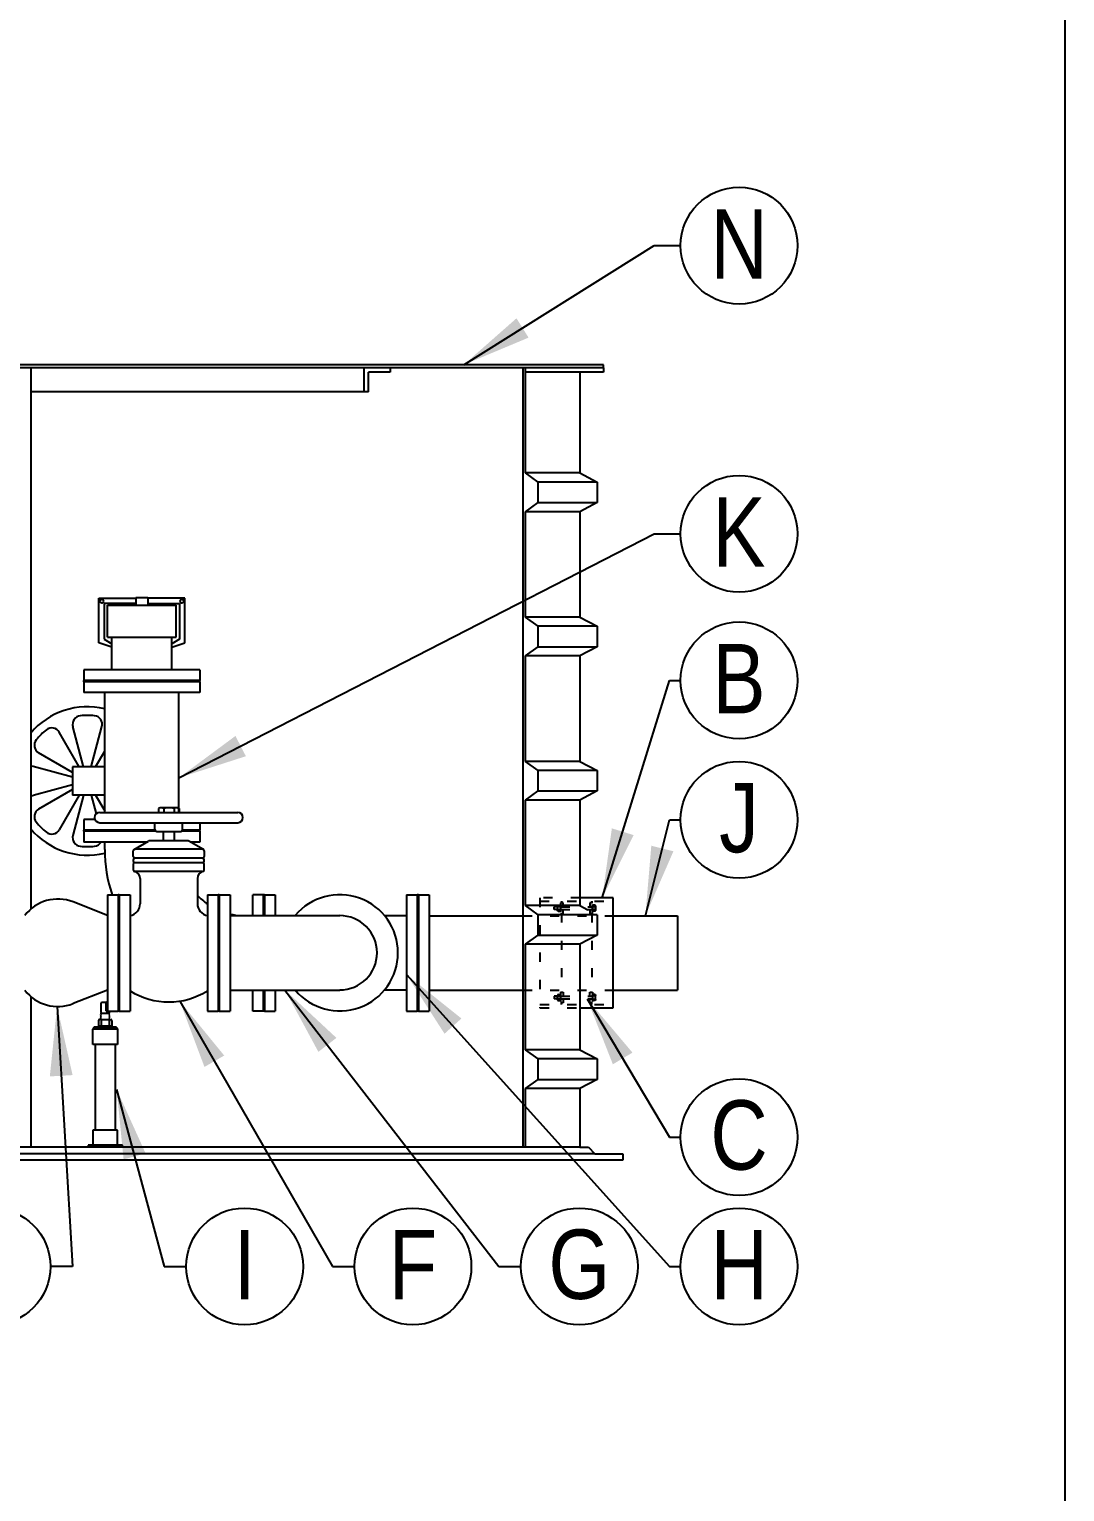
# Model space of a CAD drawing. Extents: x 0 to 216, y -5 to 280.
# Drawn here: x 180.5 to 216, y 118.9 to 169.1 of the extents above; entities that cross this region are included whole.
import ezdxf

# ---------------------------------------------------------------- set-up
doc = ezdxf.new("R2010")
doc.units = 0
doc.header["$LTSCALE"] = 10
doc.header["$MEASUREMENT"] = 0
doc.linetypes.add('SHORT_DASH', pattern=[0.125, 0.03125, -0.0625, 0.03125])
doc.layers.get('0').update_dxf_attribs({"linetype": 'CONTINUOUS'})
for name, color, linetype in [('5244-LOGO$0$CADdetails-FRAME', 7, 'CONTINUOUS'), ('CADdetails-7-FRAME', 7, 'CONTINUOUS'), ('CADdetails-7-VERYFINE', 7, 'CONTINUOUS'), ('CADdetails-9-EXTRAFINE', 9, 'CONTINUOUS')]:
    doc.layers.add(name, color=color, linetype=linetype)
doc.styles.add('CADdetails-DIMENSIONS', font='ARIALN.TTF', dxfattribs={"height": 2.38})
doc.styles.add('CADdetails-NOTES', font='ARIALN.TTF', dxfattribs={"height": 2.38})
doc.dimstyles.new('CADdetails-LEADER', dxfattribs={"dimtxt": 2.38, "dimasz": 2.38, "dimexe": 0.5, "dimexo": 1.5, "dimgap": 1, "dimtad": 0, "dimzin": 0, "dimdsep": 46, "dimtxsty": 'CADdetails-DIMENSIONS', "dimcen": 1, "dimclrd": 256, "dimclre": 256, "dimclrt": 256, "dimadec": 0, "dimazin": 0, "dimtfac": 1, "dimtdec": 4, "dimtofl": 0, "dimtmove": 0, "dimatfit": 3, "dimfxl": 1, "dimtolj": 1, "dimtzin": 0, "dimarcsym": 0})

# ---------------------------------------------------------------- blocks, each defined once
blk = doc.blocks.new('5244-LOGO')
at = {"layer": '5244-LOGO$0$CADdetails-FRAME'}
blk.add_line((216, 280), (216, 0), dxfattribs=at)

msp = doc.modelspace()

# ---------------------------------------------------------------- linework, layer by layer
at = {"layer": 'CADdetails-7-FRAME'}
msp.add_lwpolyline([(0, 280), (216, 280), (216, 0), (0, 0)], close=True, dxfattribs=at)
at = {"layer": 'CADdetails-7-VERYFINE'}
for centre in [(204.823, 161.7), (204.823, 151.812), (204.823, 146.783), (204.823, 142), (204.823, 131.111), (179.189, 126.676), (187.857, 126.676), (193.632, 126.676), (199.342, 126.676), (204.823, 126.676)]:
    msp.add_circle(centre, 2.004, dxfattribs=at)
at = {"layer": 'CADdetails-9-EXTRAFINE', "linetype": 'Continuous'}
for p, q in [((200.171, 157.611), (171.371, 157.611)), ((200.171, 157.501), (200.171, 157.611)), ((197.406, 157.501), (171.371, 157.501)), ((180.516, 157.501), (180.516, 138.931)), ((191.964, 156.688), (191.964, 157.501)), ((192.112, 156.688), (192.112, 157.353)), ((192.851, 157.353), (192.112, 157.353)), ((192.851, 157.501), (192.851, 157.353)), ((197.406, 157.501), (197.406, 130.764)), ((197.48, 157.501), (197.406, 157.501)), ((197.48, 157.501), (197.48, 153.9)), ((200.171, 157.501), (197.48, 157.501)), ((200.171, 157.353), (197.48, 157.353)), ((199.359, 157.353), (199.359, 153.9)), ((200.171, 157.501), (200.171, 157.353)), ((191.964, 156.688), (180.516, 156.688)), ((192.112, 156.688), (191.964, 156.688)), ((197.48, 153.9), (197.923, 153.587)), ((199.359, 153.9), (197.48, 153.9)), ((197.923, 153.587), (197.923, 152.885)), ((199.95, 153.587), (197.923, 153.587)), ((199.359, 153.9), (199.95, 153.587)), ((199.95, 153.587), (199.95, 152.885)), ((197.923, 152.885), (197.48, 152.571)), ((197.48, 152.571), (197.48, 148.953)), ((199.359, 152.571), (197.48, 152.571)), ((197.923, 152.885), (199.95, 152.885)), ((199.95, 152.885), (199.359, 152.571)), ((199.359, 152.571), (199.359, 148.953)), ((182.85, 148.074), (182.85, 149.604)), ((182.85, 149.604), (184.126, 149.604)), ((184.126, 149.63), (184.533, 149.63)), ((184.126, 149.63), (184.126, 149.362)), ((184.533, 149.63), (184.533, 149.362)), ((185.81, 149.604), (184.533, 149.604)), ((185.81, 148.074), (185.81, 149.604)), ((183.037, 149.417), (183.037, 148.196)), ((184.126, 149.417), (183.037, 149.417)), ((183.153, 149.362), (185.507, 149.362)), ((183.153, 148.261), (183.153, 149.362)), ((184.533, 149.417), (185.623, 149.417)), ((185.507, 148.261), (185.507, 149.362)), ((185.623, 149.417), (185.623, 148.196)), ((197.48, 148.953), (197.923, 148.639)), ((199.359, 148.953), (197.48, 148.953)), ((197.923, 148.639), (197.923, 147.937)), ((199.95, 148.639), (197.923, 148.639)), ((199.359, 148.953), (199.95, 148.639)), ((199.95, 148.639), (199.95, 147.937)), ((183.296, 147.924), (182.85, 148.074)), ((183.037, 148.196), (183.296, 148.034)), ((183.153, 148.261), (185.507, 148.261)), ((183.296, 147.145), (183.296, 148.261)), ((185.364, 147.145), (185.364, 148.261)), ((185.623, 148.196), (185.364, 148.034)), ((185.364, 147.924), (185.81, 148.074)), ((197.923, 147.937), (197.48, 147.623)), ((197.48, 147.623), (197.48, 144.005)), ((199.359, 147.623), (197.48, 147.623)), ((197.923, 147.937), (199.95, 147.937)), ((199.95, 147.937), (199.359, 147.623)), ((199.359, 147.623), (199.359, 144.005)), ((182.336, 147.145), (182.336, 146.776)), ((186.324, 147.145), (182.336, 147.145)), ((186.324, 147.145), (186.324, 146.776)), ((186.324, 146.776), (182.336, 146.776)), ((182.336, 146.739), (182.336, 146.776)), ((182.336, 146.739), (182.336, 146.37)), ((186.324, 146.739), (182.336, 146.739)), ((186.324, 146.739), (186.324, 146.776)), ((186.324, 146.739), (186.324, 146.37)), ((186.324, 146.37), (182.336, 146.37)), ((183.056, 142.255), (183.056, 146.37)), ((185.604, 142.255), (185.604, 146.37)), ((182.331, 143.819), (181.962, 145.199)), ((182.593, 143.819), (182.962, 145.199)), ((182.18, 143.819), (181.496, 145.006)), ((181.955, 143.624), (180.788, 144.298)), ((182.743, 143.819), (183.056, 144.36)), ((181.955, 143.468), (180.595, 143.832)), ((183.056, 143.819), (181.955, 143.819)), ((181.955, 143.819), (181.955, 142.844)), ((197.48, 144.005), (197.923, 143.691)), ((199.359, 144.005), (197.48, 144.005)), ((197.923, 143.691), (197.923, 142.989)), ((199.95, 143.691), (197.923, 143.691)), ((199.359, 144.005), (199.95, 143.691)), ((199.95, 143.691), (199.95, 142.989)), ((181.955, 143.196), (180.595, 142.831)), ((181.955, 143.039), (180.788, 142.365)), ((182.18, 142.844), (181.496, 141.658)), ((183.056, 142.844), (181.955, 142.844)), ((182.331, 142.844), (181.962, 141.465)), ((182.593, 142.844), (182.763, 142.207)), ((182.743, 142.844), (183.056, 142.303)), ((197.923, 142.989), (197.48, 142.676)), ((197.48, 142.676), (197.48, 139.057)), ((199.359, 142.676), (197.48, 142.676)), ((197.923, 142.989), (199.95, 142.989)), ((199.95, 142.989), (199.359, 142.676)), ((199.359, 142.676), (199.359, 139.057)), ((182.719, 142.013), (182.336, 142.013)), ((182.336, 142.013), (182.336, 141.644)), ((182.884, 142.255), (187.621, 142.255)), ((184.953, 142.41), (184.906, 142.383)), ((184.906, 142.383), (184.906, 142.255)), ((185.525, 142.416), (184.994, 142.416)), ((185.083, 142.388), (185.083, 142.255)), ((185.436, 142.388), (185.436, 142.255)), ((185.566, 142.41), (185.613, 142.383)), ((185.613, 142.383), (185.613, 142.255)), ((184.783, 141.644), (182.336, 141.644)), ((182.336, 141.607), (182.336, 141.644)), ((182.336, 141.607), (182.336, 141.237)), ((184.822, 141.607), (182.336, 141.607)), ((182.884, 141.9), (187.621, 141.9)), ((184.779, 141.665), (184.779, 141.9)), ((184.841, 141.604), (185.665, 141.604)), ((185.075, 141.279), (185.075, 141.604)), ((185.443, 141.604), (185.443, 141.279)), ((186.324, 141.607), (185.684, 141.607)), ((186.324, 141.644), (185.722, 141.644)), ((185.726, 141.665), (185.726, 141.9)), ((186.324, 141.9), (186.324, 141.644)), ((186.324, 141.607), (186.324, 141.644)), ((186.324, 141.607), (186.324, 141.237)), ((184.503, 141.237), (182.336, 141.237)), ((183.056, 140.979), (183.056, 141.237)), ((184.062, 140.983), (184.56, 141.27)), ((185.915, 141.279), (184.591, 141.279)), ((186.444, 140.983), (185.946, 141.27)), ((186.324, 141.237), (186.003, 141.237)), ((184.033, 140.74), (184.033, 140.933)), ((184.033, 140.626), (184.033, 140.585)), ((186.444, 140.99), (184.075, 140.99)), ((186.416, 140.683), (184.09, 140.683)), ((186.416, 140.528), (184.09, 140.528)), ((186.472, 140.933), (186.472, 140.74)), ((186.472, 140.585), (186.472, 140.626)), ((184.033, 140.472), (184.033, 140.278)), ((186.416, 140.221), (184.084, 140.221)), ((186.472, 140.278), (186.472, 140.472)), ((184.27, 139.99), (184.27, 139.122)), ((186.236, 139.99), (186.236, 139.122)), ((183.148, 138.713), (181.969, 139.18)), ((183.148, 139.428), (183.148, 135.44)), ((183.148, 139.428), (183.517, 139.428)), ((183.554, 139.428), (183.517, 139.428)), ((183.517, 139.428), (183.517, 135.44)), ((183.554, 139.428), (183.924, 139.428)), ((183.554, 139.428), (183.554, 135.44)), ((183.924, 139.428), (183.924, 135.44)), ((186.582, 139.428), (186.582, 135.44)), ((186.582, 139.428), (186.951, 139.428)), ((186.951, 139.428), (186.951, 135.44)), ((186.988, 139.428), (186.951, 139.428)), ((186.988, 139.428), (186.988, 135.44)), ((186.988, 139.428), (187.357, 139.428)), ((187.357, 139.428), (187.357, 135.44)), ((188.502, 139.428), (188.133, 139.428)), ((188.133, 138.713), (188.133, 139.428)), ((188.539, 139.428), (188.502, 139.428)), ((188.502, 138.713), (188.502, 139.428)), ((188.539, 139.428), (188.539, 138.713)), ((188.539, 139.428), (188.908, 139.428)), ((188.908, 139.428), (188.908, 138.713)), ((193.413, 139.428), (193.413, 135.44)), ((193.413, 139.428), (193.782, 139.428)), ((193.782, 139.428), (193.782, 135.44)), ((193.819, 139.428), (193.782, 139.428)), ((193.819, 139.428), (193.819, 135.44)), ((193.819, 139.428), (194.188, 139.428)), ((194.188, 139.428), (194.188, 135.44)), ((197.48, 139.057), (197.923, 138.743)), ((199.359, 139.057), (197.48, 139.057)), ((200.502, 139.317), (199.359, 139.317)), ((200.502, 135.551), (200.502, 139.317)), ((187.357, 138.713), (191.124, 138.713)), ((193.413, 138.708), (192.659, 138.708)), ((194.188, 138.708), (197.406, 138.708)), ((197.923, 138.743), (197.923, 138.042)), ((199.95, 138.743), (197.923, 138.743)), ((199.95, 138.743), (199.95, 138.042)), ((200.502, 138.708), (202.716, 138.708)), ((202.716, 138.708), (202.716, 136.16)), ((197.923, 138.042), (197.48, 137.728)), ((197.923, 138.042), (199.95, 138.042)), ((199.95, 138.042), (199.359, 137.728)), ((197.48, 137.728), (197.48, 134.109)), ((199.359, 137.728), (197.48, 137.728)), ((199.359, 137.728), (199.359, 134.109)), ((183.148, 136.16), (181.969, 135.693)), ((187.357, 136.16), (191.124, 136.16)), ((187.874, 136.16), (188.133, 136.16)), ((188.133, 135.44), (188.133, 136.16)), ((188.502, 135.44), (188.502, 136.16)), ((188.539, 136.16), (188.539, 135.44)), ((188.908, 136.16), (188.908, 135.44)), ((193.413, 136.16), (192.656, 136.16)), ((194.188, 136.16), (197.406, 136.16)), ((200.502, 136.16), (202.716, 136.16)), ((180.516, 135.942), (180.516, 130.764)), ((182.927, 135.697), (182.927, 135.385)), ((183.111, 135.736), (182.965, 135.736)), ((183.148, 135.773), (183.111, 135.736)), ((183.111, 135.442), (183.111, 135.736)), ((183.148, 135.44), (183.148, 135.773)), ((199.359, 135.551), (200.502, 135.551)), ((182.844, 135.107), (182.844, 134.923)), ((182.927, 135.144), (182.88, 135.144)), ((182.917, 135.357), (182.934, 135.37)), ((182.936, 135.338), (182.917, 135.357)), ((182.917, 135.32), (182.936, 135.338)), ((182.936, 135.301), (182.917, 135.32)), ((182.917, 135.283), (182.936, 135.301)), ((182.936, 135.264), (182.917, 135.283)), ((182.917, 135.246), (182.936, 135.264)), ((182.936, 135.227), (182.917, 135.246)), ((182.917, 135.209), (182.936, 135.227)), ((182.936, 135.191), (182.917, 135.209)), ((182.917, 135.172), (182.936, 135.191)), ((182.936, 135.154), (182.917, 135.172)), ((182.927, 135.144), (182.936, 135.154)), ((182.927, 135.144), (183.222, 135.144)), ((182.945, 135.367), (183.204, 135.367)), ((182.945, 134.921), (182.945, 135.126)), ((183.148, 135.44), (183.517, 135.44)), ((183.148, 135.44), (183.222, 135.44)), ((183.222, 135.404), (183.15, 135.404)), ((183.204, 135.126), (183.204, 134.921)), ((183.213, 135.357), (183.213, 135.369)), ((183.231, 135.338), (183.213, 135.357)), ((183.213, 135.32), (183.231, 135.338)), ((183.231, 135.301), (183.213, 135.32)), ((183.213, 135.283), (183.231, 135.301)), ((183.231, 135.264), (183.213, 135.283)), ((183.213, 135.246), (183.231, 135.264)), ((183.231, 135.227), (183.213, 135.246)), ((183.213, 135.209), (183.231, 135.227)), ((183.231, 135.191), (183.213, 135.209)), ((183.213, 135.172), (183.231, 135.191)), ((183.231, 135.154), (183.213, 135.172)), ((183.222, 135.385), (183.222, 135.44)), ((183.222, 135.144), (183.231, 135.154)), ((183.222, 135.144), (183.268, 135.144)), ((183.305, 135.107), (183.305, 134.923)), ((183.554, 135.44), (183.517, 135.44)), ((183.554, 135.44), (183.924, 135.44)), ((186.582, 135.44), (186.951, 135.44)), ((186.988, 135.44), (186.951, 135.44)), ((186.988, 135.44), (187.357, 135.44)), ((188.502, 135.44), (188.133, 135.44)), ((188.539, 135.44), (188.502, 135.44)), ((188.539, 135.44), (188.908, 135.44)), ((193.413, 135.44), (193.782, 135.44)), ((193.819, 135.44), (193.782, 135.44)), ((193.819, 135.44), (194.188, 135.44)), ((182.65, 134.295), (182.65, 134.812)), ((183.499, 134.812), (182.65, 134.812)), ((183.425, 134.886), (182.724, 134.886)), ((182.816, 134.886), (182.844, 134.921)), ((183.305, 134.921), (182.844, 134.921)), ((183.305, 134.921), (183.338, 134.886)), ((183.499, 134.812), (183.499, 134.295)), ((183.499, 134.295), (182.65, 134.295)), ((182.732, 134.295), (182.732, 131.355)), ((183.417, 134.295), (183.417, 131.355)), ((197.48, 134.109), (197.923, 133.795)), ((199.359, 134.109), (197.48, 134.109)), ((199.359, 134.109), (199.95, 133.795)), ((197.923, 133.795), (197.923, 133.094)), ((199.95, 133.795), (197.923, 133.795)), ((199.95, 133.795), (199.95, 133.094)), ((197.923, 133.094), (197.48, 132.78)), ((197.923, 133.094), (199.95, 133.094)), ((199.95, 133.094), (199.359, 132.78)), ((197.48, 132.78), (197.48, 130.764)), ((199.359, 132.78), (197.48, 132.78)), ((199.359, 132.78), (199.359, 130.764)), ((183.499, 131.355), (182.65, 131.355)), ((182.65, 131.355), (182.65, 130.838)), ((183.499, 130.838), (183.499, 131.355)), ((199.876, 130.543), (170.706, 130.543)), ((199.359, 130.764), (172.183, 130.764)), ((183.665, 130.838), (182.484, 130.838)), ((182.484, 130.838), (182.484, 130.764)), ((182.622, 130.838), (182.622, 130.764)), ((182.788, 130.764), (182.788, 130.838)), ((183.36, 130.838), (183.36, 130.764)), ((183.527, 130.764), (183.527, 130.838)), ((183.665, 130.764), (183.665, 130.838)), ((199.359, 130.764), (199.654, 130.764)), ((199.654, 130.764), (199.876, 130.543)), ((199.876, 130.543), (200.836, 130.543)), ((200.836, 130.543), (200.836, 130.321)), ((200.836, 130.321), (170.706, 130.321))]:
    msp.add_line(p, q, dxfattribs=at)
at = {"layer": 'CADdetails-9-EXTRAFINE', "linetype": 'SHORT_DASH'}
for p, q in [((199.359, 139.317), (197.991, 139.317)), ((197.991, 139.317), (197.991, 135.551)), ((197.991, 139.207), (200.502, 139.207)), ((198.483, 138.925), (198.483, 139.013)), ((198.596, 139.013), (198.483, 139.013)), ((198.594, 139.04), (198.596, 139.039)), ((198.596, 139.053), (198.597, 139.055)), ((198.596, 139.052), (198.596, 139.053)), ((198.596, 139.051), (198.596, 139.052)), ((198.596, 139.05), (198.596, 139.051)), ((198.596, 139.05), (198.596, 138.888)), ((198.596, 139.048), (198.596, 139.05)), ((198.596, 139.047), (198.596, 139.048)), ((198.596, 139.046), (198.596, 139.047)), ((198.597, 139.045), (198.596, 139.046)), ((198.597, 139.056), (198.598, 139.057)), ((198.597, 139.055), (198.597, 139.056)), ((198.597, 139.043), (198.597, 139.045)), ((198.598, 139.042), (198.597, 139.043)), ((198.598, 139.057), (198.599, 139.058)), ((198.599, 139.041), (198.598, 139.042)), ((198.599, 139.06), (198.6, 139.061)), ((198.599, 139.058), (198.599, 139.06)), ((198.599, 139.04), (198.599, 139.041)), ((198.6, 139.039), (198.599, 139.04)), ((198.6, 139.061), (198.601, 139.062)), ((198.601, 139.037), (198.6, 139.039)), ((198.601, 139.062), (198.602, 139.063)), ((198.602, 139.036), (198.601, 139.037)), ((198.602, 139.063), (198.603, 139.064)), ((198.603, 139.035), (198.602, 139.036)), ((198.603, 139.064), (198.604, 139.065)), ((198.604, 139.034), (198.603, 139.035)), ((198.604, 139.065), (198.605, 139.066)), ((198.605, 139.033), (198.604, 139.034)), ((198.605, 139.066), (198.606, 139.067)), ((198.606, 139.032), (198.605, 139.033)), ((198.606, 139.067), (198.607, 139.068)), ((198.607, 139.031), (198.606, 139.032)), ((198.607, 139.068), (198.608, 139.069)), ((198.608, 139.03), (198.607, 139.031)), ((198.608, 139.069), (198.609, 139.07)), ((198.609, 139.029), (198.608, 139.03)), ((198.609, 139.07), (198.611, 139.071)), ((198.611, 139.028), (198.609, 139.029)), ((198.611, 139.071), (198.612, 139.072)), ((198.612, 139.028), (198.611, 139.028)), ((198.612, 139.072), (198.683, 139.072)), ((198.683, 139.028), (198.612, 139.028)), ((198.683, 139.072), (198.684, 139.071)), ((198.684, 139.028), (198.683, 139.028)), ((198.684, 139.071), (198.685, 139.07)), ((198.685, 139.029), (198.684, 139.028)), ((198.685, 139.07), (198.686, 139.069)), ((198.686, 139.03), (198.685, 139.029)), ((198.686, 139.069), (198.688, 139.068)), ((198.688, 139.031), (198.686, 139.03)), ((198.688, 139.068), (198.689, 139.067)), ((198.689, 139.032), (198.688, 139.031)), ((198.689, 139.067), (198.69, 139.066)), ((198.69, 139.033), (198.689, 139.032)), ((198.69, 139.066), (198.691, 139.065)), ((198.691, 139.034), (198.69, 139.033)), ((198.691, 139.065), (198.692, 139.064)), ((198.692, 139.035), (198.691, 139.034)), ((198.692, 139.064), (198.693, 139.063)), ((198.693, 139.036), (198.692, 139.035)), ((198.693, 139.063), (198.694, 139.062)), ((198.694, 139.037), (198.693, 139.036)), ((198.694, 139.062), (198.695, 139.061)), ((198.695, 139.039), (198.694, 139.037)), ((198.695, 139.061), (198.695, 139.06)), ((198.695, 139.06), (198.696, 139.058)), ((198.696, 139.041), (198.695, 139.04)), ((198.695, 139.04), (198.695, 139.039)), ((198.696, 139.058), (198.697, 139.057)), ((198.697, 139.042), (198.696, 139.041)), ((198.697, 139.057), (198.697, 139.056)), ((198.697, 139.056), (198.698, 139.055)), ((198.698, 139.045), (198.697, 139.043)), ((198.697, 139.043), (198.697, 139.042)), ((198.698, 139.055), (198.698, 139.053)), ((198.698, 139.053), (198.699, 139.052)), ((198.699, 139.047), (198.698, 139.046)), ((198.698, 139.046), (198.698, 139.045)), ((198.791, 139.153), (198.699, 139.153)), ((198.699, 139.153), (198.699, 138.784)), ((198.699, 139.052), (198.699, 139.051)), ((198.699, 139.051), (198.699, 139.05)), ((198.699, 139.05), (198.699, 139.048)), ((198.699, 139.048), (198.699, 139.047)), ((198.699, 139.013), (199.794, 139.013)), ((198.727, 139.207), (198.727, 139.153)), ((198.791, 139.013), (198.791, 139.153)), ((199.359, 139.057), (199.95, 138.743)), ((199.794, 139.153), (199.702, 139.153)), ((199.702, 139.153), (199.702, 139.013)), ((199.767, 139.207), (199.767, 139.153)), ((199.794, 138.784), (199.794, 139.153)), ((199.795, 139.052), (199.794, 139.051)), ((199.794, 139.051), (199.794, 139.05)), ((199.794, 139.05), (199.794, 139.048)), ((199.794, 139.048), (199.795, 139.047)), ((199.796, 139.056), (199.795, 139.055)), ((199.795, 139.055), (199.795, 139.053)), ((199.795, 139.053), (199.795, 139.052)), ((199.795, 139.047), (199.795, 139.046)), ((199.795, 139.046), (199.795, 139.045)), ((199.795, 139.045), (199.796, 139.043)), ((199.797, 139.058), (199.796, 139.057)), ((199.796, 139.057), (199.796, 139.056)), ((199.796, 139.043), (199.796, 139.042)), ((199.796, 139.042), (199.797, 139.041)), ((199.798, 139.06), (199.797, 139.058)), ((199.797, 139.041), (199.798, 139.04)), ((199.799, 139.061), (199.798, 139.06)), ((199.798, 139.04), (199.799, 139.039)), ((199.8, 139.062), (199.799, 139.061)), ((199.799, 139.039), (199.8, 139.037)), ((199.801, 139.064), (199.8, 139.063)), ((199.8, 139.063), (199.8, 139.062)), ((199.8, 139.037), (199.8, 139.036)), ((199.8, 139.036), (199.801, 139.035)), ((199.802, 139.065), (199.801, 139.064)), ((199.801, 139.035), (199.802, 139.034)), ((199.804, 139.066), (199.802, 139.065)), ((199.802, 139.034), (199.804, 139.033)), ((199.805, 139.067), (199.804, 139.066)), ((199.804, 139.033), (199.805, 139.032)), ((199.806, 139.068), (199.805, 139.067)), ((199.805, 139.032), (199.806, 139.031)), ((199.807, 139.069), (199.806, 139.068)), ((199.806, 139.031), (199.807, 139.03)), ((199.808, 139.07), (199.807, 139.069)), ((199.807, 139.03), (199.808, 139.029)), ((199.809, 139.071), (199.808, 139.07)), ((199.808, 139.029), (199.809, 139.028)), ((199.81, 139.072), (199.809, 139.071)), ((199.809, 139.028), (199.81, 139.028)), ((199.882, 139.072), (199.81, 139.072)), ((199.81, 139.028), (199.882, 139.028)), ((199.883, 139.071), (199.882, 139.072)), ((199.882, 139.028), (199.883, 139.028)), ((199.884, 139.07), (199.883, 139.071)), ((199.883, 139.028), (199.884, 139.029)), ((199.885, 139.069), (199.884, 139.07)), ((199.884, 139.029), (199.885, 139.03)), ((199.886, 139.068), (199.885, 139.069)), ((199.885, 139.03), (199.886, 139.031)), ((199.887, 139.067), (199.886, 139.068)), ((199.886, 139.031), (199.887, 139.032)), ((199.888, 139.066), (199.887, 139.067)), ((199.887, 139.032), (199.888, 139.033)), ((199.889, 139.065), (199.888, 139.066)), ((199.888, 139.033), (199.889, 139.034)), ((199.89, 139.064), (199.889, 139.065)), ((199.889, 139.034), (199.89, 139.035)), ((199.891, 139.063), (199.89, 139.064)), ((199.89, 139.035), (199.891, 139.036)), ((199.892, 139.062), (199.891, 139.063)), ((199.891, 139.036), (199.892, 139.037)), ((199.893, 139.061), (199.892, 139.062)), ((199.892, 139.037), (199.893, 139.039)), ((199.894, 139.06), (199.893, 139.061)), ((199.893, 139.039), (199.894, 139.04)), ((199.895, 139.058), (199.894, 139.06)), ((199.894, 139.04), (199.895, 139.041)), ((199.895, 139.057), (199.895, 139.058)), ((199.896, 139.056), (199.895, 139.057)), ((199.895, 139.042), (199.896, 139.043)), ((199.895, 139.041), (199.895, 139.042)), ((199.896, 139.055), (199.896, 139.056)), ((199.897, 139.053), (199.896, 139.055)), ((199.896, 139.045), (199.897, 139.046)), ((199.896, 139.043), (199.896, 139.045)), ((199.897, 139.052), (199.897, 139.053)), ((199.897, 139.051), (199.897, 139.052)), ((199.897, 139.05), (199.897, 139.051)), ((199.897, 139.05), (199.897, 138.888)), ((199.897, 139.048), (199.897, 139.05)), ((199.897, 139.047), (199.897, 139.048)), ((199.897, 139.046), (199.897, 139.047)), ((197.406, 138.708), (200.502, 138.708)), ((198.596, 138.925), (198.483, 138.925)), ((198.596, 138.892), (198.597, 138.893)), ((198.596, 138.89), (198.596, 138.892)), ((198.596, 138.889), (198.596, 138.89)), ((198.596, 138.888), (198.596, 138.889)), ((198.596, 138.887), (198.596, 138.888)), ((198.596, 138.885), (198.596, 138.887)), ((198.596, 138.884), (198.596, 138.885)), ((198.597, 138.883), (198.596, 138.884)), ((198.597, 138.894), (198.598, 138.895)), ((198.597, 138.893), (198.597, 138.894)), ((198.597, 138.882), (198.597, 138.883)), ((198.598, 138.88), (198.597, 138.882)), ((198.598, 138.895), (198.599, 138.897)), ((198.599, 138.879), (198.598, 138.88)), ((198.599, 138.898), (198.6, 138.899)), ((198.599, 138.897), (198.599, 138.898)), ((198.599, 138.878), (198.599, 138.879)), ((198.6, 138.877), (198.599, 138.878)), ((198.6, 138.899), (198.601, 138.9)), ((198.601, 138.876), (198.6, 138.877)), ((198.601, 138.9), (198.602, 138.901)), ((198.602, 138.875), (198.601, 138.876)), ((198.602, 138.901), (198.603, 138.902)), ((198.603, 138.873), (198.602, 138.875)), ((198.603, 138.902), (198.604, 138.903)), ((198.604, 138.872), (198.603, 138.873)), ((198.604, 138.903), (198.605, 138.904)), ((198.605, 138.871), (198.604, 138.872)), ((198.605, 138.904), (198.606, 138.906)), ((198.606, 138.87), (198.605, 138.871)), ((198.606, 138.906), (198.607, 138.906)), ((198.607, 138.869), (198.606, 138.87)), ((198.607, 138.906), (198.608, 138.907)), ((198.608, 138.868), (198.607, 138.869)), ((198.608, 138.907), (198.609, 138.908)), ((198.609, 138.867), (198.608, 138.868)), ((198.609, 138.908), (198.611, 138.909)), ((198.611, 138.867), (198.609, 138.867)), ((198.611, 138.909), (198.612, 138.91)), ((198.612, 138.866), (198.611, 138.867)), ((198.612, 138.91), (198.683, 138.91)), ((198.612, 138.866), (198.683, 138.866)), ((198.683, 138.91), (198.684, 138.909)), ((198.684, 138.867), (198.683, 138.866)), ((198.684, 138.909), (198.685, 138.908)), ((198.685, 138.867), (198.684, 138.867)), ((198.685, 138.908), (198.686, 138.907)), ((198.686, 138.868), (198.685, 138.867)), ((198.686, 138.907), (198.688, 138.906)), ((198.688, 138.869), (198.686, 138.868)), ((198.688, 138.906), (198.689, 138.906)), ((198.689, 138.87), (198.688, 138.869)), ((198.689, 138.906), (198.69, 138.904)), ((198.69, 138.871), (198.689, 138.87)), ((198.69, 138.904), (198.691, 138.903)), ((198.691, 138.872), (198.69, 138.871)), ((198.691, 138.903), (198.692, 138.902)), ((198.692, 138.873), (198.691, 138.872)), ((198.692, 138.902), (198.693, 138.901)), ((198.693, 138.875), (198.692, 138.873)), ((198.693, 138.901), (198.694, 138.9)), ((198.694, 138.876), (198.693, 138.875)), ((198.694, 138.9), (198.695, 138.899)), ((198.695, 138.877), (198.694, 138.876)), ((198.695, 138.899), (198.695, 138.898)), ((198.695, 138.898), (198.696, 138.897)), ((198.696, 138.879), (198.695, 138.878)), ((198.695, 138.878), (198.695, 138.877)), ((198.696, 138.897), (198.697, 138.895)), ((198.697, 138.88), (198.696, 138.879)), ((198.697, 138.895), (198.697, 138.894)), ((198.697, 138.894), (198.698, 138.893)), ((198.698, 138.883), (198.697, 138.882)), ((198.697, 138.882), (198.697, 138.88)), ((198.698, 138.893), (198.698, 138.892)), ((198.698, 138.892), (198.699, 138.89)), ((198.699, 138.885), (198.698, 138.884)), ((198.698, 138.884), (198.698, 138.883)), ((198.699, 138.925), (199.794, 138.925)), ((198.699, 138.89), (198.699, 138.889)), ((198.699, 138.889), (198.699, 138.888)), ((198.699, 138.888), (198.699, 138.887)), ((198.699, 138.887), (198.699, 138.885)), ((198.699, 138.784), (198.791, 138.784)), ((198.727, 138.784), (198.727, 136.084)), ((198.727, 138.782), (198.728, 138.784)), ((198.791, 138.784), (198.791, 138.925)), ((199.702, 138.925), (199.702, 138.784)), ((199.702, 138.784), (199.794, 138.784)), ((199.767, 138.784), (199.767, 136.084)), ((199.795, 138.89), (199.794, 138.889)), ((199.794, 138.889), (199.794, 138.888)), ((199.794, 138.888), (199.794, 138.887)), ((199.794, 138.887), (199.795, 138.885)), ((199.796, 138.894), (199.795, 138.893)), ((199.795, 138.893), (199.795, 138.892)), ((199.795, 138.892), (199.795, 138.89)), ((199.795, 138.885), (199.795, 138.884)), ((199.795, 138.884), (199.795, 138.883)), ((199.795, 138.883), (199.796, 138.882)), ((199.797, 138.897), (199.796, 138.895)), ((199.796, 138.895), (199.796, 138.894)), ((199.796, 138.882), (199.796, 138.88)), ((199.796, 138.88), (199.797, 138.879)), ((199.798, 138.898), (199.797, 138.897)), ((199.797, 138.879), (199.798, 138.878)), ((199.799, 138.899), (199.798, 138.898)), ((199.798, 138.878), (199.799, 138.877)), ((199.8, 138.9), (199.799, 138.899)), ((199.799, 138.877), (199.8, 138.876)), ((199.801, 138.902), (199.8, 138.901)), ((199.8, 138.901), (199.8, 138.9)), ((199.8, 138.876), (199.8, 138.875)), ((199.8, 138.875), (199.801, 138.873)), ((199.802, 138.903), (199.801, 138.902)), ((199.801, 138.873), (199.802, 138.872)), ((199.804, 138.904), (199.802, 138.903)), ((199.802, 138.872), (199.804, 138.871)), ((199.805, 138.906), (199.804, 138.904)), ((199.804, 138.871), (199.805, 138.87)), ((199.806, 138.906), (199.805, 138.906)), ((199.805, 138.87), (199.806, 138.869)), ((199.807, 138.907), (199.806, 138.906)), ((199.806, 138.869), (199.807, 138.868)), ((199.808, 138.908), (199.807, 138.907)), ((199.807, 138.868), (199.808, 138.867)), ((199.809, 138.909), (199.808, 138.908)), ((199.808, 138.867), (199.809, 138.867)), ((199.81, 138.91), (199.809, 138.909)), ((199.809, 138.867), (199.81, 138.866)), ((199.882, 138.91), (199.81, 138.91)), ((199.882, 138.866), (199.81, 138.866)), ((199.883, 138.909), (199.882, 138.91)), ((199.882, 138.866), (199.883, 138.867)), ((199.884, 138.908), (199.883, 138.909)), ((199.883, 138.867), (199.884, 138.867)), ((199.885, 138.907), (199.884, 138.908)), ((199.884, 138.867), (199.885, 138.868)), ((199.886, 138.906), (199.885, 138.907)), ((199.885, 138.868), (199.886, 138.869)), ((199.887, 138.906), (199.886, 138.906)), ((199.886, 138.869), (199.887, 138.87)), ((199.888, 138.904), (199.887, 138.906)), ((199.887, 138.87), (199.888, 138.871)), ((199.889, 138.903), (199.888, 138.904)), ((199.888, 138.871), (199.889, 138.872)), ((199.89, 138.902), (199.889, 138.903)), ((199.889, 138.872), (199.89, 138.873)), ((199.891, 138.901), (199.89, 138.902)), ((199.89, 138.873), (199.891, 138.875)), ((199.892, 138.9), (199.891, 138.901)), ((199.891, 138.875), (199.892, 138.876)), ((199.893, 138.899), (199.892, 138.9)), ((199.892, 138.876), (199.893, 138.877)), ((199.894, 138.898), (199.893, 138.899)), ((199.893, 138.877), (199.894, 138.878)), ((199.895, 138.897), (199.894, 138.898)), ((199.894, 138.878), (199.895, 138.879)), ((199.895, 138.895), (199.895, 138.897)), ((199.896, 138.894), (199.895, 138.895)), ((199.895, 138.88), (199.896, 138.882)), ((199.895, 138.879), (199.895, 138.88)), ((199.896, 138.893), (199.896, 138.894)), ((199.897, 138.892), (199.896, 138.893)), ((199.896, 138.883), (199.897, 138.884)), ((199.896, 138.882), (199.896, 138.883)), ((199.897, 138.89), (199.897, 138.892)), ((199.897, 138.889), (199.897, 138.89)), ((199.897, 138.888), (199.897, 138.889)), ((199.897, 138.887), (199.897, 138.888)), ((199.897, 138.885), (199.897, 138.887)), ((199.897, 138.884), (199.897, 138.885)), ((197.406, 136.16), (200.502, 136.16)), ((198.597, 135.986), (198.596, 135.985)), ((198.596, 135.985), (198.596, 135.983)), ((198.596, 135.983), (198.596, 135.982)), ((198.596, 135.982), (198.596, 135.981)), ((198.596, 135.819), (198.596, 135.981)), ((198.596, 135.981), (198.596, 135.98)), ((198.596, 135.98), (198.596, 135.978)), ((198.596, 135.978), (198.596, 135.977)), ((198.598, 135.988), (198.597, 135.987)), ((198.597, 135.987), (198.597, 135.986)), ((198.599, 135.989), (198.598, 135.988)), ((198.6, 135.992), (198.599, 135.991)), ((198.599, 135.991), (198.599, 135.989)), ((198.601, 135.993), (198.6, 135.992)), ((198.602, 135.994), (198.601, 135.993)), ((198.603, 135.995), (198.602, 135.994)), ((198.604, 135.996), (198.603, 135.995)), ((198.605, 135.997), (198.604, 135.996)), ((198.606, 135.998), (198.605, 135.997)), ((198.607, 135.999), (198.606, 135.998)), ((198.608, 136), (198.607, 135.999)), ((198.609, 136.001), (198.608, 136)), ((198.611, 136.002), (198.609, 136.001)), ((198.612, 136.003), (198.611, 136.002)), ((198.612, 136.003), (198.683, 136.003)), ((198.684, 136.002), (198.683, 136.003)), ((198.685, 136.001), (198.684, 136.002)), ((198.686, 136), (198.685, 136.001)), ((198.688, 135.999), (198.686, 136)), ((198.689, 135.998), (198.688, 135.999)), ((198.69, 135.997), (198.689, 135.998)), ((198.691, 135.996), (198.69, 135.997)), ((198.692, 135.995), (198.691, 135.996)), ((198.693, 135.994), (198.692, 135.995)), ((198.694, 135.993), (198.693, 135.994)), ((198.695, 135.992), (198.694, 135.993)), ((198.695, 135.991), (198.695, 135.992)), ((198.696, 135.989), (198.695, 135.991)), ((198.697, 135.988), (198.696, 135.989)), ((198.697, 135.987), (198.697, 135.988)), ((198.698, 135.986), (198.697, 135.987)), ((198.698, 135.985), (198.698, 135.986)), ((198.699, 135.983), (198.698, 135.985)), ((198.698, 135.977), (198.699, 135.978)), ((198.699, 136.084), (198.791, 136.084)), ((198.699, 136.084), (198.699, 135.715)), ((198.699, 135.982), (198.699, 135.983)), ((198.699, 135.981), (198.699, 135.982)), ((198.699, 135.98), (198.699, 135.981)), ((198.699, 135.978), (198.699, 135.98)), ((198.727, 136.086), (198.728, 136.084)), ((198.791, 136.084), (198.791, 135.944)), ((199.702, 135.944), (199.702, 136.084)), ((199.702, 136.084), (199.794, 136.084)), ((199.794, 136.084), (199.794, 135.715)), ((199.794, 135.982), (199.795, 135.983)), ((199.794, 135.981), (199.794, 135.982)), ((199.794, 135.98), (199.794, 135.981)), ((199.795, 135.978), (199.794, 135.98)), ((199.795, 135.986), (199.796, 135.987)), ((199.795, 135.985), (199.795, 135.986)), ((199.795, 135.983), (199.795, 135.985)), ((199.795, 135.977), (199.795, 135.978)), ((199.796, 135.988), (199.797, 135.989)), ((199.796, 135.987), (199.796, 135.988)), ((199.797, 135.989), (199.798, 135.991)), ((199.798, 135.991), (199.799, 135.992)), ((199.799, 135.992), (199.8, 135.993)), ((199.8, 135.994), (199.801, 135.995)), ((199.8, 135.993), (199.8, 135.994)), ((199.801, 135.995), (199.802, 135.996)), ((199.802, 135.996), (199.804, 135.997)), ((199.804, 135.997), (199.805, 135.998)), ((199.805, 135.998), (199.806, 135.999)), ((199.806, 135.999), (199.807, 136)), ((199.807, 136), (199.808, 136.001)), ((199.808, 136.001), (199.809, 136.002)), ((199.809, 136.002), (199.81, 136.003)), ((199.882, 136.003), (199.81, 136.003)), ((199.882, 136.003), (199.883, 136.002)), ((199.883, 136.002), (199.884, 136.001)), ((199.884, 136.001), (199.885, 136)), ((199.885, 136), (199.886, 135.999)), ((199.886, 135.999), (199.887, 135.998)), ((199.887, 135.998), (199.888, 135.997)), ((199.888, 135.997), (199.889, 135.996)), ((199.889, 135.996), (199.89, 135.995)), ((199.89, 135.995), (199.891, 135.994)), ((199.891, 135.994), (199.892, 135.993)), ((199.892, 135.993), (199.893, 135.992)), ((199.893, 135.992), (199.894, 135.991)), ((199.894, 135.991), (199.895, 135.989)), ((199.895, 135.989), (199.895, 135.988)), ((199.895, 135.988), (199.896, 135.987)), ((199.896, 135.987), (199.896, 135.986)), ((199.896, 135.986), (199.897, 135.985)), ((199.897, 135.985), (199.897, 135.983)), ((199.897, 135.983), (199.897, 135.982)), ((199.897, 135.982), (199.897, 135.981)), ((199.897, 135.819), (199.897, 135.981)), ((199.897, 135.981), (199.897, 135.98)), ((199.897, 135.98), (199.897, 135.978)), ((199.897, 135.978), (199.897, 135.977)), ((197.991, 135.662), (200.502, 135.662)), ((197.991, 135.551), (199.359, 135.551)), ((198.483, 135.944), (198.483, 135.856)), ((198.596, 135.944), (198.483, 135.944)), ((198.596, 135.856), (198.483, 135.856)), ((198.594, 135.828), (198.596, 135.83)), ((198.596, 135.977), (198.597, 135.976)), ((198.597, 135.824), (198.596, 135.823)), ((198.596, 135.823), (198.596, 135.822)), ((198.596, 135.822), (198.596, 135.82)), ((198.596, 135.82), (198.596, 135.819)), ((198.596, 135.819), (198.596, 135.818)), ((198.596, 135.818), (198.596, 135.816)), ((198.596, 135.816), (198.596, 135.815)), ((198.596, 135.815), (198.597, 135.814)), ((198.597, 135.976), (198.597, 135.974)), ((198.597, 135.974), (198.598, 135.973)), ((198.598, 135.827), (198.597, 135.825)), ((198.597, 135.825), (198.597, 135.824)), ((198.597, 135.814), (198.597, 135.813)), ((198.597, 135.813), (198.598, 135.811)), ((198.598, 135.973), (198.599, 135.972)), ((198.599, 135.828), (198.598, 135.827)), ((198.598, 135.811), (198.599, 135.81)), ((198.599, 135.972), (198.599, 135.971)), ((198.599, 135.971), (198.6, 135.97)), ((198.6, 135.83), (198.599, 135.829)), ((198.599, 135.829), (198.599, 135.828)), ((198.599, 135.81), (198.599, 135.809)), ((198.599, 135.809), (198.6, 135.808)), ((198.6, 135.97), (198.601, 135.969)), ((198.601, 135.831), (198.6, 135.83)), ((198.6, 135.808), (198.601, 135.807)), ((198.601, 135.969), (198.602, 135.967)), ((198.602, 135.832), (198.601, 135.831)), ((198.601, 135.807), (198.602, 135.806)), ((198.602, 135.967), (198.603, 135.966)), ((198.603, 135.833), (198.602, 135.832)), ((198.602, 135.806), (198.603, 135.805)), ((198.603, 135.966), (198.604, 135.965)), ((198.604, 135.835), (198.603, 135.833)), ((198.603, 135.805), (198.604, 135.803)), ((198.604, 135.965), (198.605, 135.964)), ((198.605, 135.836), (198.604, 135.835)), ((198.604, 135.803), (198.605, 135.802)), ((198.605, 135.964), (198.606, 135.963)), ((198.606, 135.837), (198.605, 135.836)), ((198.605, 135.802), (198.606, 135.801)), ((198.606, 135.963), (198.607, 135.962)), ((198.607, 135.838), (198.606, 135.837)), ((198.606, 135.801), (198.607, 135.8)), ((198.607, 135.962), (198.608, 135.961)), ((198.608, 135.839), (198.607, 135.838)), ((198.607, 135.8), (198.608, 135.799)), ((198.608, 135.961), (198.609, 135.96)), ((198.609, 135.839), (198.608, 135.839)), ((198.608, 135.799), (198.609, 135.799)), ((198.609, 135.96), (198.611, 135.96)), ((198.611, 135.84), (198.609, 135.839)), ((198.609, 135.799), (198.611, 135.798)), ((198.611, 135.96), (198.612, 135.959)), ((198.612, 135.841), (198.611, 135.84)), ((198.611, 135.798), (198.612, 135.797)), ((198.612, 135.959), (198.683, 135.959)), ((198.683, 135.841), (198.612, 135.841)), ((198.612, 135.797), (198.683, 135.797)), ((198.683, 135.959), (198.684, 135.96)), ((198.684, 135.84), (198.683, 135.841)), ((198.683, 135.797), (198.684, 135.798)), ((198.684, 135.96), (198.685, 135.96)), ((198.685, 135.839), (198.684, 135.84)), ((198.684, 135.798), (198.685, 135.799)), ((198.685, 135.96), (198.686, 135.961)), ((198.686, 135.839), (198.685, 135.839)), ((198.685, 135.799), (198.686, 135.799)), ((198.686, 135.961), (198.688, 135.962)), ((198.688, 135.838), (198.686, 135.839)), ((198.686, 135.799), (198.688, 135.8)), ((198.688, 135.962), (198.689, 135.963)), ((198.689, 135.837), (198.688, 135.838)), ((198.688, 135.8), (198.689, 135.801)), ((198.689, 135.963), (198.69, 135.964)), ((198.69, 135.836), (198.689, 135.837)), ((198.689, 135.801), (198.69, 135.802)), ((198.69, 135.964), (198.691, 135.965)), ((198.691, 135.835), (198.69, 135.836)), ((198.69, 135.802), (198.691, 135.803)), ((198.691, 135.965), (198.692, 135.966)), ((198.692, 135.833), (198.691, 135.835)), ((198.691, 135.803), (198.692, 135.805)), ((198.692, 135.966), (198.693, 135.967)), ((198.693, 135.832), (198.692, 135.833)), ((198.692, 135.805), (198.693, 135.806)), ((198.693, 135.967), (198.694, 135.969)), ((198.694, 135.831), (198.693, 135.832)), ((198.693, 135.806), (198.694, 135.807)), ((198.694, 135.969), (198.695, 135.97)), ((198.695, 135.83), (198.694, 135.831)), ((198.694, 135.807), (198.695, 135.808)), ((198.695, 135.971), (198.696, 135.972)), ((198.695, 135.97), (198.695, 135.971)), ((198.695, 135.829), (198.695, 135.83)), ((198.696, 135.828), (198.695, 135.829)), ((198.695, 135.809), (198.696, 135.81)), ((198.695, 135.808), (198.695, 135.809)), ((198.696, 135.972), (198.697, 135.973)), ((198.697, 135.827), (198.696, 135.828)), ((198.696, 135.81), (198.697, 135.811)), ((198.697, 135.974), (198.698, 135.976)), ((198.697, 135.973), (198.697, 135.974)), ((198.697, 135.825), (198.697, 135.827)), ((198.698, 135.824), (198.697, 135.825)), ((198.697, 135.813), (198.698, 135.814)), ((198.697, 135.811), (198.697, 135.813)), ((198.698, 135.976), (198.698, 135.977)), ((198.698, 135.823), (198.698, 135.824)), ((198.699, 135.822), (198.698, 135.823)), ((198.698, 135.815), (198.699, 135.816)), ((198.698, 135.814), (198.698, 135.815)), ((198.699, 135.944), (199.794, 135.944)), ((198.699, 135.856), (199.794, 135.856)), ((198.699, 135.82), (198.699, 135.822)), ((198.699, 135.819), (198.699, 135.82)), ((198.699, 135.818), (198.699, 135.819)), ((198.699, 135.816), (198.699, 135.818)), ((198.791, 135.715), (198.699, 135.715)), ((198.727, 135.662), (198.727, 135.715)), ((198.791, 135.856), (198.791, 135.715)), ((199.702, 135.715), (199.702, 135.856)), ((199.794, 135.715), (199.702, 135.715)), ((199.767, 135.662), (199.767, 135.715)), ((199.794, 135.82), (199.795, 135.822)), ((199.794, 135.819), (199.794, 135.82)), ((199.794, 135.818), (199.794, 135.819)), ((199.795, 135.816), (199.794, 135.818)), ((199.795, 135.976), (199.795, 135.977)), ((199.796, 135.974), (199.795, 135.976)), ((199.795, 135.824), (199.796, 135.825)), ((199.795, 135.823), (199.795, 135.824)), ((199.795, 135.822), (199.795, 135.823)), ((199.795, 135.815), (199.795, 135.816)), ((199.795, 135.814), (199.795, 135.815)), ((199.796, 135.813), (199.795, 135.814)), ((199.796, 135.973), (199.796, 135.974)), ((199.797, 135.972), (199.796, 135.973)), ((199.796, 135.827), (199.797, 135.828)), ((199.796, 135.825), (199.796, 135.827)), ((199.796, 135.811), (199.796, 135.813)), ((199.797, 135.81), (199.796, 135.811)), ((199.798, 135.971), (199.797, 135.972)), ((199.797, 135.828), (199.798, 135.829)), ((199.798, 135.809), (199.797, 135.81)), ((199.799, 135.97), (199.798, 135.971)), ((199.798, 135.829), (199.799, 135.83)), ((199.799, 135.808), (199.798, 135.809)), ((199.8, 135.969), (199.799, 135.97)), ((199.799, 135.83), (199.8, 135.831)), ((199.8, 135.807), (199.799, 135.808)), ((199.8, 135.967), (199.8, 135.969)), ((199.801, 135.966), (199.8, 135.967)), ((199.8, 135.832), (199.801, 135.833)), ((199.8, 135.831), (199.8, 135.832)), ((199.8, 135.806), (199.8, 135.807)), ((199.801, 135.805), (199.8, 135.806)), ((199.802, 135.965), (199.801, 135.966)), ((199.801, 135.833), (199.802, 135.835)), ((199.802, 135.803), (199.801, 135.805)), ((199.804, 135.964), (199.802, 135.965)), ((199.802, 135.835), (199.804, 135.836)), ((199.804, 135.802), (199.802, 135.803)), ((199.805, 135.963), (199.804, 135.964)), ((199.804, 135.836), (199.805, 135.837)), ((199.805, 135.801), (199.804, 135.802)), ((199.806, 135.962), (199.805, 135.963)), ((199.805, 135.837), (199.806, 135.838)), ((199.806, 135.8), (199.805, 135.801)), ((199.807, 135.961), (199.806, 135.962)), ((199.806, 135.838), (199.807, 135.839)), ((199.807, 135.799), (199.806, 135.8)), ((199.808, 135.96), (199.807, 135.961)), ((199.807, 135.839), (199.808, 135.839)), ((199.808, 135.799), (199.807, 135.799)), ((199.809, 135.96), (199.808, 135.96)), ((199.808, 135.839), (199.809, 135.84)), ((199.809, 135.798), (199.808, 135.799)), ((199.81, 135.959), (199.809, 135.96)), ((199.809, 135.84), (199.81, 135.841)), ((199.81, 135.797), (199.809, 135.798)), ((199.882, 135.959), (199.81, 135.959)), ((199.81, 135.841), (199.882, 135.841)), ((199.882, 135.797), (199.81, 135.797)), ((199.883, 135.96), (199.882, 135.959)), ((199.882, 135.841), (199.883, 135.84)), ((199.883, 135.798), (199.882, 135.797)), ((199.884, 135.96), (199.883, 135.96)), ((199.883, 135.84), (199.884, 135.839)), ((199.884, 135.799), (199.883, 135.798)), ((199.885, 135.961), (199.884, 135.96)), ((199.884, 135.839), (199.885, 135.839)), ((199.885, 135.799), (199.884, 135.799)), ((199.886, 135.962), (199.885, 135.961)), ((199.885, 135.839), (199.886, 135.838)), ((199.886, 135.8), (199.885, 135.799)), ((199.887, 135.963), (199.886, 135.962)), ((199.886, 135.838), (199.887, 135.837)), ((199.887, 135.801), (199.886, 135.8)), ((199.888, 135.964), (199.887, 135.963)), ((199.887, 135.837), (199.888, 135.836)), ((199.888, 135.802), (199.887, 135.801)), ((199.889, 135.965), (199.888, 135.964)), ((199.888, 135.836), (199.889, 135.835)), ((199.889, 135.803), (199.888, 135.802)), ((199.89, 135.966), (199.889, 135.965)), ((199.889, 135.835), (199.89, 135.833)), ((199.89, 135.805), (199.889, 135.803)), ((199.891, 135.967), (199.89, 135.966)), ((199.89, 135.833), (199.891, 135.832)), ((199.891, 135.806), (199.89, 135.805)), ((199.892, 135.969), (199.891, 135.967)), ((199.891, 135.832), (199.892, 135.831)), ((199.892, 135.807), (199.891, 135.806)), ((199.893, 135.97), (199.892, 135.969)), ((199.892, 135.831), (199.893, 135.83)), ((199.893, 135.808), (199.892, 135.807)), ((199.894, 135.971), (199.893, 135.97)), ((199.893, 135.83), (199.894, 135.829)), ((199.894, 135.809), (199.893, 135.808)), ((199.895, 135.972), (199.894, 135.971)), ((199.894, 135.829), (199.895, 135.828)), ((199.895, 135.81), (199.894, 135.809)), ((199.896, 135.974), (199.895, 135.973)), ((199.895, 135.973), (199.895, 135.972)), ((199.895, 135.828), (199.895, 135.827)), ((199.895, 135.827), (199.896, 135.825)), ((199.896, 135.813), (199.895, 135.811)), ((199.895, 135.811), (199.895, 135.81)), ((199.897, 135.977), (199.896, 135.976)), ((199.896, 135.976), (199.896, 135.974)), ((199.896, 135.825), (199.896, 135.824)), ((199.896, 135.824), (199.897, 135.823)), ((199.897, 135.815), (199.896, 135.814)), ((199.896, 135.814), (199.896, 135.813)), ((199.897, 135.823), (199.897, 135.822)), ((199.897, 135.822), (199.897, 135.82)), ((199.897, 135.82), (199.897, 135.819)), ((199.897, 135.819), (199.897, 135.818)), ((199.897, 135.818), (199.897, 135.816)), ((199.897, 135.816), (199.897, 135.815))]:
    msp.add_line(p, q, dxfattribs=at)
at = {"layer": 'CADdetails-9-EXTRAFINE', "linetype": 'Continuous'}
for centre in [(182.952, 149.501), (185.707, 149.501)]:
    msp.add_circle(centre, 0.0632, dxfattribs=at)
for centre, radius, start, end in [((182.462, 143.332), 2.546, 76.5104, 139.8496), ((182.247, 145.275), 0.295, 96.3107, 195), ((182.462, 143.332), 2.251, 83.6893, 96.3107), ((182.677, 145.275), 0.295, 345, 83.6893), ((182.462, 143.332), 2.251, 128.6893, 141.3107), ((181.24, 144.858), 0.295, 30, 128.6893), ((180.936, 144.554), 0.295, 141.3107, 240), ((180.519, 143.547), 0.295, 75, 90.5179), ((180.519, 143.117), 0.295, 269.4821, 285), ((180.936, 142.109), 0.295, 120, 218.6893), ((182.884, 142.077), 0.178, 90, 270), ((184.994, 142.263), 0.153, 54.7356, 105.5423), ((185.26, 141.845), 0.57, 71.9403, 108.0597), ((185.525, 142.263), 0.153, 74.4577, 125.2644), ((187.621, 142.077), 0.178, 270, 90), ((182.462, 143.332), 2.546, 220.1504, 283.5258), ((182.462, 143.332), 2.251, 218.6893, 231.3107), ((181.24, 141.805), 0.295, 231.3107, 330), ((184.841, 141.665), 0.0616, 180, 270), ((185.665, 141.665), 0.0616, 270, 0), ((182.247, 141.388), 0.295, 165, 263.6893), ((182.462, 143.332), 2.251, 263.6893, 276.3107), ((182.677, 141.388), 0.295, 276.3107, 329.313), ((184.591, 141.217), 0.0616, 90, 120), ((185.915, 141.217), 0.0616, 60, 90), ((185.915, 141.217), 0.0616, 60, 90), ((187.874, 140.979), 4.819, 180, 198.7742), ((184.09, 140.933), 0.0568, 90, 180), ((184.09, 140.74), 0.0568, 180, 270), ((184.09, 140.626), 0.0568, 90, 180), ((184.09, 140.585), 0.0568, 180, 270), ((184.09, 140.472), 0.0568, 90, 180), ((186.416, 140.933), 0.0568, 0, 90), ((186.416, 140.74), 0.0568, 270, 0), ((186.416, 140.626), 0.0568, 0, 90), ((186.416, 140.585), 0.0568, 270, 0), ((186.416, 140.472), 0.0568, 0, 90), ((184.09, 140.278), 0.0568, 180, 270), ((184.033, 139.99), 0.237, 0, 78.8401), ((186.472, 139.99), 0.237, 101.1599, 180), ((186.416, 140.278), 0.0568, 270, 0), ((181.447, 137.862), 1.418, 68.3754, 143.1301), ((183.855, 139.122), 0.415, 279.5378, 0), ((187.874, 140.979), 2.271, 223.8069, 235.3121), ((186.651, 139.122), 0.415, 180, 260.4622), ((191.124, 137.437), 1.994, 219.7918, 140.2082), ((187.874, 140.979), 2.271, 256.8417, 266.4202), ((191.124, 137.437), 1.276, 270, 90), ((181.447, 137.011), 1.418, 216.8699, 291.6246), ((185.253, 138.236), 2.485, 237.6688, 302.3312), ((182.965, 135.697), 0.0384, 90, 180), ((182.88, 135.107), 0.0369, 90, 180), ((182.945, 135.385), 0.0185, 180, 270), ((182.927, 135.126), 0.0185, 0, 90), ((182.964, 135.126), 0.0185, 90, 180), ((183.15, 135.442), 0.0384, 180, 270), ((183.185, 135.126), 0.0185, 0, 90), ((183.204, 135.385), 0.0185, 270, 0), ((183.222, 135.126), 0.0185, 90, 180), ((183.268, 135.107), 0.0369, 0, 90), ((182.724, 134.812), 0.0738, 90, 180), ((182.88, 134.923), 0.0369, 180, 183.2114), ((183.268, 134.923), 0.0369, 356.7886, 0), ((183.425, 134.812), 0.0738, 0, 90)]:
    msp.add_arc(centre, radius, start, end, dxfattribs=at)
at = {"layer": 'CADdetails-9-EXTRAFINE', "linetype": 'SHORT_DASH'}
for centre, start, end in [((198.714, 138.969), 150, 210), ((198.581, 138.969), 330, 30), ((199.912, 138.969), 150, 210), ((199.78, 138.969), 330, 30), ((198.714, 135.9), 150, 210), ((198.581, 135.9), 330, 30), ((199.912, 135.9), 150, 210), ((199.78, 135.9), 330, 30)]:
    msp.add_arc(centre, 0.118, start, end, dxfattribs=at)

# ---------------------------------------------------------------- block references
msp.add_blockref('5244-LOGO', (0, 0))

# ---------------------------------------------------------------- texts
at = {"layer": 'CADdetails-7-VERYFINE', "char_height": 2.38, "width": 4.00739, "attachment_point": 5, "style": 'CADdetails-NOTES'}
for s, insert in [('N', (204.823, 161.758)), ('K', (204.823, 151.871)), ('B', (204.823, 146.841)), ('J', (204.823, 142.059)), ('C', (204.823, 131.17)), ('G', (199.342, 126.735)), ('I', (187.857, 126.735)), ('F', (193.632, 126.735)), ('H', (204.823, 126.735))]:
    msp.add_mtext(s, dxfattribs=dict(at, insert=insert))

# ---------------------------------------------------------------- leaders
at = {"layer": 'CADdetails-7-VERYFINE', "annotation_type": 0, "has_hookline": 1, "hookline_direction": 0}
for points in [[(195.376, 157.611), (201.906, 161.7), (202.819, 161.7)], [(185.604, 143.442), (201.906, 151.812), (202.819, 151.812)], [(200.128, 139.317), (202.44, 146.783), (202.819, 146.783)], [(201.609, 138.708), (202.44, 142), (202.819, 142)], [(193.413, 136.69), (202.44, 126.676), (202.819, 126.676)], [(189.241, 136.16), (196.58, 126.676), (197.338, 126.676)], [(185.63, 135.779), (190.871, 126.676), (191.629, 126.676)], [(199.61, 135.856), (202.44, 131.111), (202.819, 131.111)], [(183.465, 132.751), (185.095, 126.676), (185.853, 126.676)]]:
    msp.add_leader(points, dimstyle='CADdetails-LEADER', override={"dimgap": 1, "dimtad": 0}, dxfattribs=at)
at = {"layer": 'CADdetails-7-VERYFINE'}
msp.add_leader([(181.422, 135.594), (181.95, 126.676), (181.192, 126.676)], dimstyle='CADdetails-LEADER', override={"dimgap": 1, "dimtad": 0}, dxfattribs=at)

doc.saveas('drawing.dxf')
